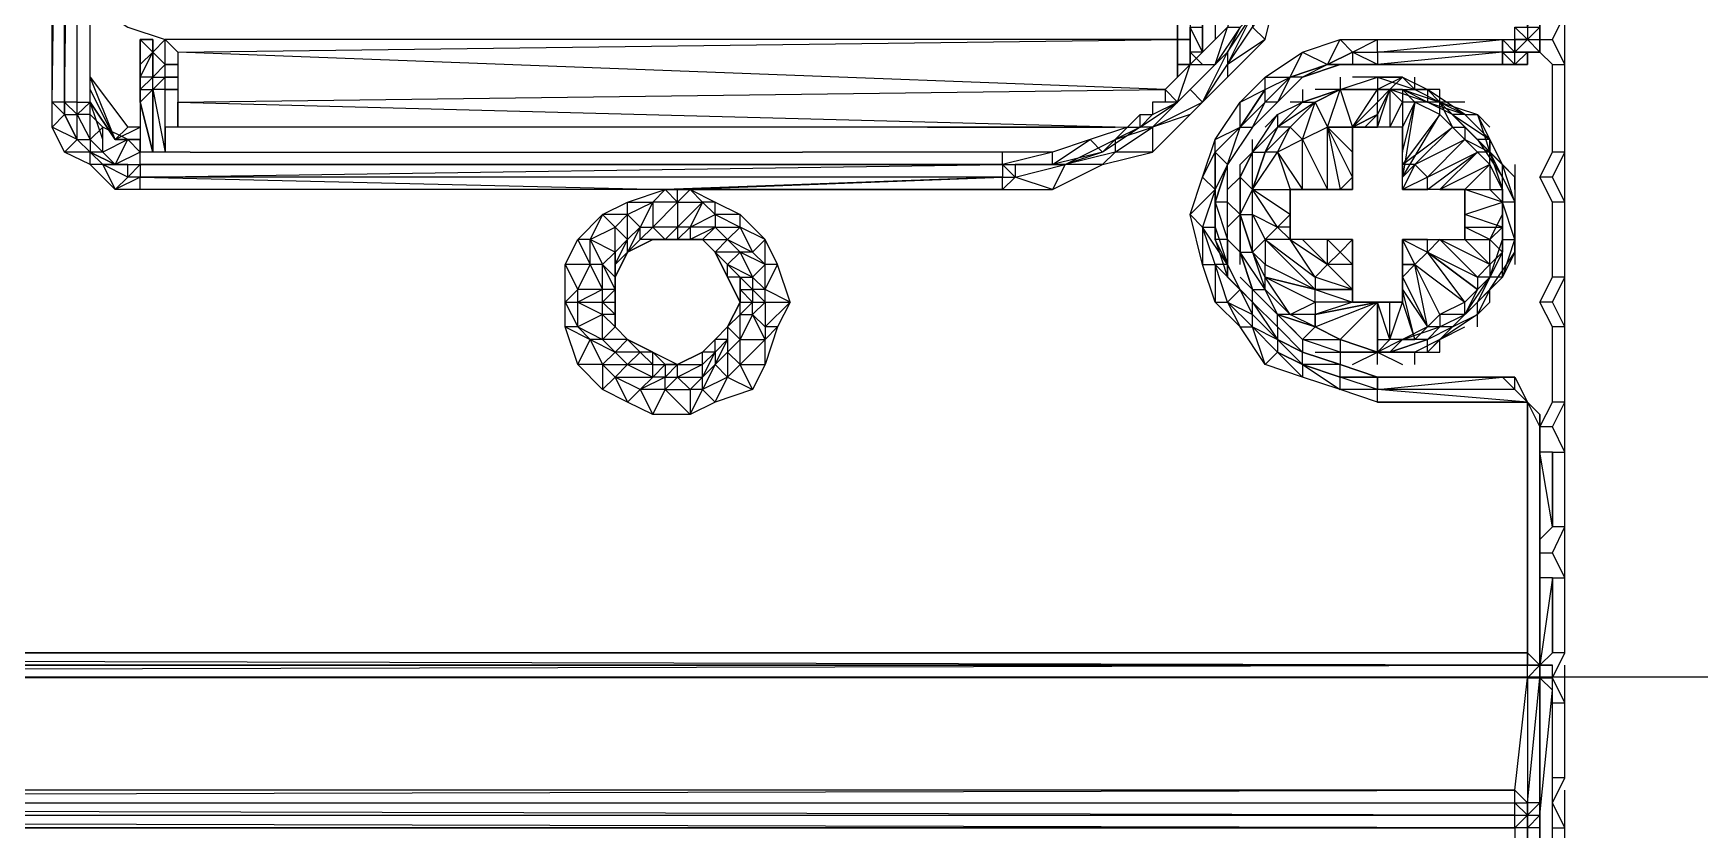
# Model space of a CAD drawing. Header units: millimetres. Extents: x 0 to 3881, y 0 to 2744.
# Drawn here: x 1938.52 to 1971.27, y 2068.27 to 2083.92 of the extents above; entities that cross this region are included whole.
import ezdxf

# ---------------------------------------------------------------- set-up
doc = ezdxf.new("R2010")
doc.units = ezdxf.units.MM

# ---------------------------------------------------------------- blocks, each defined once
blk = doc.blocks.new('A$C147918ED')
at = {"flags": 128}
for points in [[(75.681, 144.339), (75.681, 161.807), (75.681, 164.263), (75.941, 164.509), (75.941, 164.754)], [(102.222, 164.754), (103.205, 164.754), (103.205, 165), (99.275, 165), (99.029, 165), (99.029, 164.754), (98.783, 164.509), (98.783, 148.529), (98.783, 147.532), (98.538, 146.795), (98.292, 145.813), (97.555, 145.076), (97.064, 144.584), (97.064, 144.339), (96.818, 144.339), (96.818, 144.093)], [(97.801, 164.754), (97.801, 145.321), (98.047, 164.754), (98.047, 145.567)], [(76.186, 143.848), (75.941, 144.093), (75.941, 144.339), (75.941, 164.509)], [(104.187, 133.517), (104.187, 138.444), (101.24, 138.444), (100.503, 138.69), (99.766, 138.935), (99.029, 139.181), (98.538, 139.918), (98.047, 140.409), (97.801, 141.146), (97.555, 142.128), (97.801, 142.865), (98.047, 143.602), (98.538, 144.339), (99.029, 144.83), (99.766, 145.321), (100.503, 145.567), (101.24, 145.567), (103.696, 145.567), (103.941, 145.567), (103.941, 145.813)], [(88.959, 138.69), (88.222, 138.444), (87.73, 138.198), (86.994, 138.198), (86.502, 138.444), (86.011, 138.69), (85.52, 139.181), (85.274, 139.918), (85.274, 140.409), (85.274, 141.146), (85.52, 141.637), (86.011, 142.128), (86.502, 142.374), (87.239, 142.62), (76.923, 142.62), (76.432, 142.62), (75.941, 143.111), (75.435, 143.356), (75.189, 143.848), (75.189, 144.339), (75.189, 162.053), (72.487, 162.053)], [(75.189, 144.339), (75.435, 162.053), (75.189, 162.053)], [(104.924, 136.479), (104.924, 158.354), (104.924, 158.599), (104.678, 158.845)], [(104.678, 155.406), (104.924, 155.898), (104.678, 155.898), (104.433, 158.354), (104.433, 155.898), (104.433, 155.652), (104.433, 158.354), (104.433, 152.95), (104.187, 145.813), (104.433, 145.813), (104.433, 148.023), (104.187, 145.813), (104.433, 150.494), (104.433, 148.023), (104.433, 147.778), (104.433, 145.813), (104.433, 145.567), (104.678, 145.567), (104.924, 146.058), (104.678, 146.058), (104.678, 147.532), (104.924, 147.532), (104.678, 148.023)], [(93.871, 142.865), (94.117, 142.865), (93.871, 142.62), (94.853, 142.62), (95.836, 143.111), (96.818, 143.356), (97.555, 144.093), (98.292, 144.83), (99.029, 145.567), (98.292, 145.076), (98.783, 145.813), (99.029, 146.795), (99.275, 147.778), (99.029, 147.532), (99.029, 146.795), (99.275, 146.795), (99.275, 146.549), (99.52, 147.532), (99.275, 146.795)], [(96.818, 143.848), (97.801, 144.339), (98.292, 145.321), (98.783, 146.058), (98.538, 145.813), (98.292, 145.321), (98.292, 145.076), (98.783, 146.058), (99.029, 146.795), (98.783, 146.549), (98.783, 146.058), (98.783, 145.813), (99.029, 145.567), (99.275, 146.549), (98.783, 145.813), (99.275, 146.795)], [(75.941, 146.304), (76.677, 145.813), (77.414, 145.567)], [(75.941, 146.304), (76.677, 145.813), (77.414, 145.567), (77.66, 145.321), (77.66, 144.339), (96.327, 143.848)], [(97.801, 145.321), (97.801, 145.567), (97.801, 145.813), (97.801, 146.304)], [(97.555, 146.058), (97.555, 145.567), (97.31, 145.567), (97.555, 145.567), (97.555, 145.076)], [(103.941, 145.321), (103.941, 145.567), (103.941, 145.813), (104.187, 145.567), (103.941, 145.813), (104.187, 145.813), (104.187, 145.567), (104.433, 145.567), (104.433, 145.321)], [(76.923, 145.567), (76.923, 143.848), (76.677, 143.848)], [(76.923, 144.339), (76.923, 144.584), (76.923, 144.83), (76.923, 145.076), (76.923, 145.567)], [(76.923, 145.567), (77.169, 145.321), (76.923, 145.076)], [(77.414, 144.584), (77.169, 144.584), (77.169, 143.356), (77.169, 144.584), (77.414, 143.356), (77.414, 144.584), (77.414, 144.83), (77.414, 145.076), (77.414, 145.567), (77.169, 145.321), (77.414, 145.076), (77.169, 144.83), (77.414, 144.83), (77.169, 144.584), (77.169, 144.83), (77.169, 145.321)], [(97.31, 144.83), (97.31, 145.567)], [(98.292, 141.637), (98.292, 140.9), (98.783, 140.409), (99.275, 139.918), (99.766, 139.426), (100.503, 139.181), (101.24, 138.935), (103.45, 138.935), (103.696, 138.935), (103.941, 138.935), (104.187, 138.444), (104.433, 137.953), (104.678, 138.444), (104.678, 139.918), (104.433, 140.409), (104.678, 140.9), (104.678, 142.374), (104.433, 142.865), (104.678, 143.356), (104.678, 145.076), (104.924, 145.076), (104.678, 145.567)], [(98.783, 143.848), (99.029, 144.339), (99.029, 144.584), (99.52, 144.83), (99.766, 145.321), (100.257, 145.076), (100.503, 145.567), (100.748, 145.321), (100.748, 145.076), (101.24, 145.076), (100.503, 145.076), (101.24, 145.076), (103.941, 145.076), (104.187, 145.076), (104.187, 145.321), (104.433, 145.321), (104.678, 145.076)], [(100.748, 145.321), (101.24, 145.567)], [(101.24, 145.321), (101.24, 145.567)], [(97.801, 145.321), (97.555, 145.321), (97.801, 145.076)], [(103.696, 145.321), (103.941, 145.076), (103.696, 145.076), (103.941, 145.076)], [(103.941, 145.076), (103.941, 145.321)], [(100.503, 144.83), (100.503, 144.584), (101.24, 144.83), (100.748, 144.83)], [(100.748, 145.076), (101.24, 145.076)], [(101.731, 144.83), (101.24, 144.83), (101.731, 144.83), (101.24, 144.584), (101.485, 144.584), (101.731, 144.83), (102.222, 144.584), (101.976, 144.584), (101.731, 144.83), (101.24, 144.83), (101.976, 144.584), (101.976, 144.83)], [(103.941, 145.076), (103.696, 145.076)], [(104.924, 143.356), (104.924, 145.076)], [(75.941, 144.584), (76.432, 143.602)], [(97.31, 144.339), (97.064, 144.584)], [(98.047, 142.62), (98.047, 143.356), (98.047, 143.602), (98.538, 143.848), (98.047, 143.356), (98.292, 143.111), (98.538, 143.848), (98.538, 144.339), (99.029, 144.584), (98.538, 143.848)], [(99.275, 143.356), (99.766, 142.62), (100.257, 142.62), (100.257, 143.848), (100.503, 144.584), (100.748, 143.848), (100.257, 143.848), (100.748, 143.848), (100.748, 143.356)], [(99.766, 144.584), (99.766, 144.339), (100.503, 144.584), (100.012, 144.584)], [(100.748, 143.848), (101.24, 144.584), (101.24, 144.339), (101.485, 144.584), (101.731, 144.584)], [(101.24, 144.584), (101.485, 144.584)], [(102.468, 144.339), (101.976, 144.339), (101.731, 144.584), (101.731, 144.339), (101.731, 143.848), (101.485, 143.848), (101.731, 144.339), (101.485, 144.584), (101.485, 143.848), (101.24, 143.848), (101.24, 144.093)], [(75.681, 144.093), (75.681, 144.339), (75.435, 144.339)], [(76.186, 143.602), (75.941, 144.339)], [(96.573, 143.848), (97.31, 144.339), (96.818, 144.339)], [(96.818, 144.093), (97.31, 144.339), (97.064, 144.339)], [(99.275, 144.093), (99.766, 144.339), (99.52, 144.339)], [(99.275, 143.356), (99.52, 142.62), (99.766, 142.62), (99.766, 143.602), (100.012, 144.339), (100.257, 143.848), (99.766, 143.602), (100.257, 142.62)], [(102.222, 142.865), (101.976, 143.111), (101.731, 143.111), (101.731, 142.865), (101.976, 143.111), (101.731, 142.62), (101.731, 142.865), (102.468, 144.093), (101.976, 144.339), (101.731, 142.865), (101.731, 143.356), (101.976, 144.339), (101.731, 143.848), (101.731, 143.356)], [(101.976, 144.339), (101.731, 144.339)], [(102.959, 144.339), (102.468, 144.339), (103.205, 144.093), (103.45, 143.848)], [(102.468, 144.093), (102.468, 144.339), (102.713, 143.848), (102.959, 143.848), (102.959, 143.602), (103.45, 143.356), (103.205, 143.356), (103.45, 143.111), (102.468, 142.62), (102.959, 142.62), (103.45, 143.111), (103.45, 142.62), (103.696, 142.374), (102.959, 142.62), (102.959, 142.128), (103.696, 142.374), (103.696, 141.883), (102.959, 142.128), (102.959, 141.883), (103.696, 141.883), (103.45, 141.637)], [(75.681, 143.602), (75.435, 144.093)], [(75.681, 143.602), (75.681, 144.093)], [(75.681, 143.602), (75.681, 144.093)], [(76.186, 143.848), (75.941, 144.093)], [(76.923, 143.356), (76.677, 143.602), (76.186, 143.848)], [(92.397, 143.848), (96.082, 143.848), (77.414, 143.848), (77.414, 143.356)], [(96.573, 144.093), (96.327, 143.848), (95.59, 143.602), (94.853, 143.356), (93.871, 143.356), (89.941, 143.356)], [(96.082, 143.356), (96.818, 143.848), (96.818, 143.356), (96.082, 143.356), (95.099, 143.111)], [(98.783, 143.848), (98.292, 143.111), (98.047, 142.62)], [(98.292, 141.883), (98.538, 142.128), (98.538, 142.865), (98.538, 143.111), (98.783, 143.356), (99.275, 144.093), (99.029, 143.848)], [(98.783, 141.391), (98.538, 142.128), (98.783, 142.128), (99.275, 141.883), (98.783, 142.62), (99.275, 143.356), (99.029, 143.356), (99.52, 143.848), (99.275, 143.848), (99.029, 143.356)], [(100.748, 141.637), (100.748, 140.409), (100.994, 140.409), (101.24, 140.409), (101.485, 140.409), (101.731, 140.409), (101.731, 140.655), (101.731, 141.146), (101.731, 141.637), (102.222, 141.637), (102.468, 141.637), (102.959, 141.637), (102.959, 141.883), (102.959, 142.128), (102.959, 142.62), (102.468, 142.62), (102.222, 142.62), (101.731, 142.62), (101.731, 142.865), (101.731, 143.356), (101.731, 143.848), (101.485, 143.848), (101.24, 143.848), (100.994, 143.848), (100.748, 143.848), (100.748, 142.62), (100.257, 142.62), (99.766, 142.62), (99.52, 142.62), (99.52, 142.128), (99.52, 141.883)], [(100.748, 142.62), (100.748, 142.865), (100.748, 143.356), (100.748, 143.848), (100.748, 142.62), (100.748, 142.865), (100.748, 143.356), (100.257, 143.848)], [(100.994, 143.848), (101.24, 143.848)], [(102.222, 142.62), (103.205, 143.356), (102.959, 143.602), (102.713, 143.848), (102.468, 144.093), (101.731, 143.111), (102.713, 143.848), (101.976, 143.111), (102.959, 143.602), (102.222, 142.865)], [(103.45, 143.602), (103.205, 144.093)], [(76.432, 143.111), (76.186, 143.356), (75.941, 143.356), (75.681, 143.602)], [(76.923, 143.602), (76.432, 143.602)], [(76.432, 143.602), (76.923, 143.602)], [(76.923, 143.602), (76.677, 143.602)], [(98.292, 142.62), (98.538, 142.865), (98.783, 143.356), (98.783, 143.602)], [(102.959, 142.62), (103.45, 142.62), (103.696, 142.62), (103.45, 143.111), (103.45, 143.356), (103.696, 142.62), (103.696, 142.865), (103.696, 143.111), (103.205, 143.602), (103.696, 142.865), (103.45, 143.356), (103.696, 143.111)], [(103.941, 143.111), (103.941, 142.865), (103.45, 143.356), (103.696, 143.111), (103.45, 143.602), (103.45, 143.356)], [(77.906, 143.356), (76.923, 143.356)], [(77.906, 143.356), (85.029, 143.356), (85.274, 143.356), (85.52, 143.356), (86.011, 143.356), (86.502, 143.356), (88.467, 143.356), (88.713, 143.356), (89.204, 143.356), (89.695, 143.356), (89.941, 143.356)], [(93.871, 143.111), (93.871, 143.356)], [(98.783, 140.655), (99.029, 140.655), (98.538, 141.391), (98.783, 141.391), (98.538, 142.128), (98.783, 142.62), (98.783, 143.356), (99.029, 143.356), (98.783, 142.62)], [(104.678, 142.865), (104.924, 143.356), (104.678, 143.356)], [(76.923, 143.111), (76.923, 142.865), (76.677, 142.865), (76.186, 143.111), (76.677, 143.111), (76.432, 143.111)], [(76.923, 142.865), (87.239, 142.62), (76.923, 142.62), (76.923, 142.865), (76.432, 142.62)], [(76.677, 143.111), (76.923, 143.111), (76.677, 142.865)], [(93.871, 143.111), (94.117, 143.111)], [(93.871, 142.62), (93.871, 142.865)], [(99.275, 139.672), (98.783, 140.163), (99.275, 139.672), (99.275, 139.426), (99.029, 139.181), (98.783, 139.918), (98.783, 140.163), (98.783, 140.409), (98.538, 140.655), (98.292, 141.146), (98.047, 141.146), (97.801, 141.883), (97.801, 141.146), (98.047, 141.146), (98.047, 140.409), (98.292, 140.409), (98.538, 139.918), (98.783, 139.918), (98.292, 140.409), (98.783, 140.163), (98.538, 140.655), (98.292, 140.9), (98.292, 141.146), (98.047, 141.637), (98.047, 141.883), (98.047, 142.374), (98.292, 143.111), (98.047, 142.62), (98.047, 142.374), (98.047, 141.637)], [(98.292, 142.374), (98.292, 143.111), (98.047, 142.374)], [(103.941, 142.62), (103.941, 142.865), (103.941, 142.128), (103.941, 142.374), (103.696, 143.111), (103.941, 142.865), (103.941, 142.374)], [(103.696, 140.9), (103.696, 141.637), (103.696, 142.128), (103.696, 142.374), (103.696, 142.865), (103.941, 142.374), (103.696, 142.374), (103.696, 142.62)], [(104.924, 142.374), (104.678, 142.865), (104.433, 142.865)], [(86.257, 141.883), (86.502, 141.637), (86.502, 142.128), (86.502, 142.374), (86.994, 142.374), (87.239, 142.62)], [(87.485, 142.374), (87.485, 142.62)], [(87.73, 142.62), (88.222, 142.374), (88.713, 142.128)], [(98.783, 142.128), (99.029, 141.637), (99.275, 141.883), (99.52, 142.128), (98.783, 142.62), (99.52, 142.62), (99.52, 142.128), (99.52, 141.883), (99.52, 141.637)], [(86.994, 142.374), (86.994, 141.883), (87.239, 141.637), (86.994, 141.637), (87.485, 141.637), (87.239, 141.637), (86.748, 141.637)], [(99.52, 139.918), (99.766, 139.672), (99.275, 140.163), (98.783, 140.655), (98.538, 141.391), (98.538, 142.128), (98.292, 142.374)], [(103.941, 141.637), (103.941, 142.128), (103.941, 142.374), (103.941, 141.637), (103.696, 142.374), (103.696, 141.637), (103.941, 141.637), (103.941, 141.391), (103.696, 140.9), (103.941, 141.637), (103.941, 141.391), (103.941, 142.128), (103.941, 141.883)], [(104.924, 140.9), (104.924, 142.374), (104.678, 142.374)], [(86.257, 140.655), (86.257, 140.9), (86.257, 141.391), (86.257, 141.883), (86.502, 142.128), (86.011, 142.128)], [(87.485, 141.637), (87.73, 141.883), (87.73, 141.637), (87.976, 141.637), (88.222, 141.883), (87.73, 141.883), (88.222, 142.128), (88.222, 141.883), (87.73, 141.637)], [(87.976, 141.637), (88.467, 141.637), (88.222, 141.883), (88.713, 141.883), (88.713, 142.128), (88.222, 142.128), (88.713, 141.883), (88.467, 141.637), (88.222, 141.391)], [(88.959, 141.391), (89.204, 141.637), (88.713, 141.883), (88.959, 141.391), (89.204, 141.146), (88.713, 141.391), (88.959, 140.9), (88.467, 141.146), (88.713, 140.9), (88.467, 140.9), (88.713, 140.409), (88.713, 140.9), (88.959, 140.9), (88.959, 140.655), (88.959, 140.409), (88.713, 140.655), (88.959, 140.655), (88.713, 140.9), (88.713, 140.655), (88.713, 140.409), (88.713, 140.655)], [(89.695, 140.409), (89.204, 140.655), (89.45, 141.146), (89.204, 141.146), (89.204, 141.637), (88.713, 142.128)], [(103.696, 141.883), (103.696, 142.128), (103.696, 141.391), (103.45, 141.637), (103.696, 142.128)], [(85.765, 141.637), (85.52, 141.637), (85.765, 141.146), (85.274, 141.146), (85.52, 140.655), (85.274, 140.409), (85.52, 140.409), (85.52, 140.655), (85.765, 141.146), (86.011, 140.655), (85.52, 140.409), (86.011, 140.409), (86.011, 140.655), (85.52, 140.655)], [(85.274, 140.409), (85.52, 139.918), (85.52, 140.409), (86.011, 140.163), (86.011, 140.409), (86.257, 140.163), (86.011, 140.163), (86.257, 139.918), (86.257, 140.163), (86.257, 140.409), (86.257, 139.918), (86.502, 139.672), (86.994, 139.426), (87.485, 139.181), (87.976, 139.426), (88.222, 139.672), (88.467, 139.918), (88.713, 140.409), (88.467, 140.9), (88.222, 141.391), (87.976, 141.637), (87.485, 141.637), (86.994, 141.637), (86.502, 141.391), (86.257, 140.9), (86.257, 140.409)], [(86.257, 140.9), (86.257, 140.409), (86.257, 140.655), (86.257, 140.9), (86.011, 141.146), (86.257, 140.655), (86.011, 140.409), (86.257, 140.409), (86.257, 140.655), (86.011, 140.655), (86.011, 141.146), (86.257, 141.391), (85.765, 141.637)], [(88.713, 140.163), (88.959, 140.163), (88.713, 139.672), (89.204, 139.672), (88.713, 139.181), (89.204, 139.181), (89.204, 139.672), (88.959, 140.163), (88.959, 140.409), (89.204, 140.409), (89.695, 140.409), (89.45, 141.146), (89.204, 141.637)], [(98.538, 141.146), (98.538, 141.391), (98.292, 141.637)], [(99.029, 140.9), (100.012, 140.655), (99.029, 141.637)], [(100.257, 141.146), (99.766, 141.637), (99.52, 141.637), (100.257, 141.146), (100.012, 140.9), (100.012, 140.655), (100.748, 140.409), (100.012, 140.409)], [(100.748, 140.655), (100.748, 141.146), (100.257, 141.146), (100.503, 141.391), (100.748, 141.146), (100.748, 141.637), (100.748, 140.409), (100.748, 140.655), (100.748, 141.146), (100.748, 141.637), (100.257, 141.637), (99.766, 141.637), (99.52, 141.637)], [(102.468, 141.637), (102.959, 141.637), (103.45, 141.146), (103.45, 141.637)], [(86.257, 140.9), (86.502, 141.391), (86.257, 141.146), (86.502, 141.391)], [(101.485, 139.426), (102.222, 139.672), (101.731, 139.672), (102.468, 139.918), (102.222, 139.672), (102.713, 139.918), (102.468, 139.918), (102.959, 140.163), (102.713, 139.918), (103.205, 140.163), (103.205, 140.409), (102.713, 139.918), (103.205, 140.409), (102.959, 140.163), (103.45, 140.9), (103.205, 140.409), (103.45, 140.655), (103.696, 140.9), (103.45, 140.9), (103.205, 140.409), (103.696, 140.9), (103.45, 140.655), (103.941, 141.391), (103.941, 141.146)], [(101.976, 141.146), (102.222, 141.391)], [(103.696, 141.391), (103.45, 141.146), (103.45, 140.9), (103.205, 140.9)], [(98.292, 140.9), (98.783, 140.409), (99.275, 139.672)], [(98.783, 140.409), (98.783, 140.655), (98.538, 140.9)], [(101.24, 139.426), (100.503, 139.672), (100.012, 139.918), (99.52, 140.163), (99.029, 140.9), (99.029, 141.146), (100.012, 140.655), (99.029, 140.9), (100.012, 140.409), (100.012, 140.655)], [(101.24, 140.409), (100.748, 140.409), (100.994, 140.409), (100.748, 140.409), (100.748, 140.655), (100.012, 140.655), (100.748, 140.655), (100.012, 140.9)], [(101.731, 141.146), (101.731, 140.655), (101.731, 140.9), (102.222, 139.918), (101.976, 141.146)], [(102.222, 139.918), (102.468, 140.163), (101.976, 141.146), (102.959, 140.409), (102.468, 140.163)], [(103.45, 140.9), (103.205, 140.655), (102.959, 140.163), (102.959, 140.409)], [(104.924, 139.918), (104.678, 140.409), (104.924, 140.9), (104.678, 140.9)], [(101.731, 140.655), (101.731, 140.409), (101.976, 139.672)], [(86.502, 139.672), (86.257, 139.918), (86.257, 140.409), (86.257, 139.918), (86.257, 140.163)], [(89.204, 139.918), (89.695, 140.409), (89.45, 139.918), (89.204, 139.181), (88.959, 138.69)], [(99.275, 139.918), (99.275, 140.163), (99.029, 140.409)], [(101.485, 139.672), (101.485, 140.409), (101.24, 140.409), (100.012, 140.163), (101.24, 140.409), (100.748, 140.409), (100.012, 140.163), (100.012, 139.918)], [(100.748, 140.409), (100.994, 140.409), (101.24, 140.409), (101.24, 140.163), (101.24, 139.672), (101.24, 139.426), (101.24, 139.672), (101.485, 139.672), (101.24, 140.409), (101.24, 140.163), (101.24, 140.409), (101.24, 139.672), (101.24, 140.163)], [(102.959, 140.163), (102.468, 140.163), (102.468, 139.918), (102.222, 139.918), (101.731, 139.672), (101.976, 139.672), (101.485, 139.672), (101.731, 140.409), (101.485, 140.409)], [(104.678, 140.409), (104.433, 140.409)], [(86.257, 138.935), (86.502, 139.181), (86.748, 139.426), (86.257, 139.426), (86.502, 139.672), (86.011, 139.672), (86.257, 139.918)], [(86.994, 139.181), (87.239, 139.181), (86.994, 139.426), (87.485, 139.181), (87.239, 139.181), (87.485, 139.181), (87.976, 139.181), (87.485, 138.935), (87.976, 138.935), (87.976, 139.181), (88.222, 139.426), (87.976, 139.426), (88.222, 139.672), (88.467, 139.918), (88.467, 139.426), (88.222, 139.181), (88.467, 139.672), (88.222, 139.672), (88.467, 139.918), (88.467, 139.672), (88.222, 139.426), (88.222, 139.181), (87.976, 138.69)], [(101.731, 139.672), (101.485, 139.672), (101.24, 139.426), (101.485, 139.426), (101.976, 139.426), (102.222, 139.426), (102.222, 139.672), (101.485, 139.426), (102.222, 139.426), (102.468, 139.672), (102.713, 139.918), (102.222, 139.426)], [(103.205, 139.918), (103.205, 140.163), (102.468, 139.672), (102.959, 139.918)], [(104.924, 138.444), (104.924, 139.918), (104.678, 139.918)], [(86.994, 139.426), (86.502, 139.672)], [(88.467, 139.672), (88.467, 139.426), (88.467, 138.935), (88.222, 139.181), (87.976, 138.935), (88.222, 139.426), (88.222, 139.672)], [(104.433, 133.517), (104.433, 138.198), (104.433, 133.271), (104.433, 135.482), (104.433, 138.198), (104.187, 138.444), (101.24, 138.444), (101.24, 138.69), (100.503, 138.69), (100.503, 138.935), (99.766, 139.181), (100.503, 138.935), (99.766, 139.181), (99.766, 139.426), (99.275, 139.672)], [(100.012, 139.426), (100.503, 139.426), (99.766, 139.672), (99.766, 139.426)], [(100.748, 139.181), (101.24, 139.426), (100.503, 139.426), (100.503, 139.181)], [(101.976, 139.181), (101.976, 139.426), (101.24, 139.426), (101.731, 139.181)], [(101.24, 139.181), (101.24, 139.426)], [(86.257, 138.935), (86.994, 138.935), (86.748, 138.69)], [(87.73, 138.198), (87.976, 138.69), (87.976, 138.935), (87.73, 138.69), (87.485, 138.935), (87.239, 138.69)], [(104.187, 138.444), (101.24, 138.69), (100.503, 138.935), (100.503, 139.181), (99.766, 139.181), (100.503, 138.69)], [(101.24, 138.935), (103.696, 138.935)], [(101.24, 138.69), (101.24, 138.935)], [(103.696, 138.935), (103.45, 138.935)], [(103.941, 138.935), (104.187, 138.444), (103.941, 138.69), (103.941, 138.935), (103.696, 138.935), (103.45, 138.935)], [(87.239, 138.69), (86.748, 138.69)], [(87.976, 138.69), (87.73, 138.69)], [(104.678, 137.953), (104.924, 138.444), (104.678, 138.444)], [(104.433, 135.236), (104.433, 133.271), (104.433, 135.236), (104.433, 135.482), (104.433, 137.707), (104.433, 138.198)], [(104.678, 135.988), (104.678, 137.461), (104.924, 137.461), (104.678, 137.953), (104.433, 137.953)], [(104.433, 135.742), (104.433, 137.707)], [(104.924, 135.988), (104.924, 137.461)], [(104.924, 134.991), (104.924, 135.988)], [(104.678, 132.535), (104.924, 132.535), (104.678, 133.026), (104.924, 133.517), (104.678, 133.517), (104.678, 134.991), (104.924, 134.991), (104.678, 135.482)], [(104.678, 134.991), (104.433, 134.991)], [(104.678, 133.517), (104.678, 134.991)], [(104.924, 133.517), (104.924, 134.991)], [(104.678, 112.379), (104.678, 133.026), (104.678, 133.271), (104.433, 133.271), (104.187, 133.517), (0.737, 133.517), (0.491, 133.271), (0.246, 133.026), (0.246, 112.379), (0.246, 31.96), (0.491, 31.714), (0.491, 31.468), (0.737, 31.468), (1.965, 31.468), (2.211, 31.468), (2.456, 31.468), (102.468, 31.468), (102.713, 31.468), (102.959, 31.468)], [(104.187, 133.517), (104.433, 133.271), (104.678, 133.271)], [(104.187, 133.271), (104.433, 133.271), (104.187, 133.271), (104.433, 133.271), (104.187, 133.517)], [(104.187, 133.517), (104.433, 133.271), (104.187, 133.026), (104.187, 133.271)], [(0.737, 133.026), (104.187, 133.271), (0.737, 133.271), (0.737, 133.026), (0.737, 133.271), (0.491, 133.026), (0.491, 133.271)], [(104.187, 130.324), (104.433, 130.57), (104.433, 130.324), (104.433, 130.078), (104.433, 130.324), (104.433, 130.57), (104.187, 130.57), (103.941, 130.815), (104.187, 133.026), (0.737, 133.026), (0.491, 133.026), (0.737, 130.57)], [(0.983, 130.324), (0.983, 130.57), (103.941, 130.815), (0.983, 130.815), (0.737, 133.026)], [(104.433, 130.078), (104.433, 130.324), (104.678, 132.78), (104.433, 133.026), (104.187, 133.026), (104.187, 133.271)], [(104.187, 133.026), (104.187, 133.271)], [(104.187, 133.271), (104.433, 133.271), (104.433, 133.026), (104.433, 133.271)], [(104.433, 133.271), (104.433, 133.026), (104.678, 132.78), (104.678, 133.026)], [(104.924, 132.535), (104.924, 133.271)], [(104.924, 131.061), (104.924, 132.535)], [(104.678, 130.078), (104.924, 130.078), (104.678, 130.57), (104.924, 131.061), (104.678, 131.061)], [(103.941, 130.324), (104.187, 130.324), (103.941, 130.078), (103.941, 130.324), (103.941, 130.57), (103.941, 130.815)], [(104.924, 130.078), (104.924, 130.815)], [(103.941, 130.57), (104.187, 130.57), (104.187, 130.324)], [(104.433, 34.922), (104.433, 130.078), (104.187, 130.078)], [(104.924, 128.359), (104.924, 130.078)]]:
    blk.add_lwpolyline(points, dxfattribs=at)
for points in [[(77.169, 152.459), (76.432, 152.213), (77.169, 152.459), (77.169, 163.035), (79.134, 165), (95.59, 165), (97.801, 163.035), (97.801, 149.02), (97.555, 149.02), (97.31, 148.775), (97.31, 148.529), (97.31, 145.567), (97.31, 148.529), (97.31, 148.775), (97.555, 149.02), (97.801, 149.02), (97.801, 163.035), (95.59, 165), (79.134, 165), (77.169, 163.035)], [(97.801, 164.754), (97.801, 154.915), (97.801, 145.321)], [(75.435, 162.053), (75.435, 144.339), (75.681, 161.807), (75.435, 161.807)], [(75.435, 144.339), (75.435, 161.807), (75.435, 144.339)], [(97.555, 145.813), (97.555, 145.567), (97.555, 145.321)], [(97.555, 145.813), (97.801, 145.813), (97.801, 145.321)], [(98.047, 145.076), (98.292, 145.813), (98.538, 145.813), (98.047, 145.076)], [(104.187, 145.567), (104.433, 145.813), (104.187, 145.567)], [(104.433, 145.567), (104.433, 145.813), (104.433, 145.567), (104.433, 145.321), (104.433, 145.567), (104.433, 145.321)], [(77.169, 145.567), (76.923, 145.567)], [(76.923, 144.83), (77.169, 145.321), (77.169, 145.567), (77.169, 145.321), (77.169, 144.83)], [(77.414, 145.567), (77.66, 145.321), (97.31, 145.567)], [(97.31, 145.076), (97.31, 144.83), (97.31, 145.567)], [(103.696, 145.076), (103.696, 145.321), (101.24, 145.321), (103.696, 145.567), (103.696, 145.321), (101.24, 145.076)], [(103.696, 145.567), (103.941, 145.321), (103.696, 145.321), (103.696, 145.567)], [(103.696, 145.321), (103.696, 145.567), (103.696, 145.321)], [(103.941, 145.567), (103.941, 145.321)], [(104.187, 145.321), (104.433, 145.321), (104.187, 145.321), (104.433, 145.321), (104.187, 145.567), (103.941, 145.567), (104.187, 145.567), (103.941, 145.321), (104.433, 145.321)], [(77.66, 144.339), (97.064, 144.584), (77.66, 145.321)], [(97.31, 144.339), (96.818, 143.848), (97.555, 144.584), (98.292, 145.321), (98.047, 145.076), (97.555, 144.584), (97.801, 144.339), (97.555, 144.093), (96.818, 143.848), (97.555, 144.584)], [(97.555, 145.321), (97.555, 145.076)], [(100.257, 145.076), (100.748, 145.321), (100.257, 145.076)], [(100.748, 145.321), (101.24, 145.321), (101.24, 145.076), (100.748, 145.321)], [(103.696, 145.076), (103.696, 145.321), (103.696, 145.076), (103.696, 145.321), (103.696, 145.076), (103.941, 145.076)], [(103.696, 145.321), (103.696, 145.076), (103.696, 145.321)], [(103.696, 145.321), (103.941, 145.321), (103.696, 145.321)], [(103.941, 145.076), (104.187, 145.321), (104.187, 145.076)], [(103.941, 145.076), (104.187, 145.321), (103.941, 145.076), (104.187, 145.321), (103.941, 145.321), (104.187, 145.321)], [(104.433, 145.321), (104.187, 145.321), (104.433, 145.321)], [(75.941, 144.83), (76.677, 143.848), (76.432, 143.602)], [(76.923, 144.339), (77.169, 144.584), (77.169, 144.83), (76.923, 144.584), (77.169, 144.584)], [(77.66, 145.076), (77.414, 145.076)], [(77.66, 144.83), (77.414, 144.83)], [(97.555, 145.076), (97.31, 145.076)], [(97.31, 144.339), (97.555, 145.076), (98.047, 145.076), (97.31, 144.339)], [(98.292, 144.83), (97.801, 144.339), (98.292, 145.076), (98.292, 144.83)], [(99.029, 144.339), (99.52, 144.83), (99.275, 144.339), (99.029, 144.339), (98.538, 143.848), (99.029, 144.584), (99.029, 144.83), (99.52, 144.83)], [(99.275, 144.339), (99.766, 144.83)], [(99.52, 144.83), (100.257, 145.076), (99.766, 144.83)], [(99.52, 144.83), (100.257, 145.076), (99.52, 144.83)], [(99.766, 144.83), (100.503, 145.076)], [(100.257, 145.076), (100.748, 145.076), (100.503, 145.076)], [(101.24, 144.83), (101.24, 144.584), (100.503, 144.584)], [(103.696, 145.076), (101.24, 145.076), (103.696, 145.076)], [(103.696, 145.076), (103.941, 145.076)], [(103.941, 145.076), (103.696, 145.076), (103.941, 145.076)], [(75.941, 144.584), (76.432, 143.602), (75.941, 144.584)], [(77.66, 144.584), (77.414, 144.584)], [(100.503, 144.584), (99.766, 144.339)], [(100.503, 144.584), (100.012, 144.339)], [(100.012, 144.339), (100.503, 144.584)], [(100.503, 144.584), (101.24, 144.584), (100.503, 144.584)], [(101.485, 144.584), (101.731, 144.584), (101.24, 144.584)], [(101.24, 144.093), (101.24, 143.848), (101.485, 144.584), (101.24, 144.093)], [(101.485, 144.584), (102.222, 144.584), (102.222, 144.339), (101.731, 144.584), (102.468, 144.339), (102.222, 144.339)], [(102.468, 144.584), (101.976, 144.584), (102.468, 144.339)], [(102.468, 144.339), (102.959, 144.093), (102.222, 144.584)], [(75.435, 144.093), (75.435, 144.339), (75.189, 144.339)], [(75.435, 144.339), (75.435, 144.093), (75.681, 144.093)], [(75.681, 144.339), (75.941, 144.339), (75.681, 144.093)], [(75.941, 144.339), (76.432, 143.602), (75.941, 144.339)], [(76.923, 144.339), (77.169, 143.356)], [(77.66, 143.848), (77.66, 144.339)], [(98.783, 143.848), (99.275, 144.339)], [(99.766, 144.339), (99.275, 143.848)], [(99.275, 143.848), (99.766, 144.339), (100.012, 144.339), (99.275, 143.848)], [(100.012, 144.339), (99.52, 143.848)], [(100.748, 143.848), (100.994, 143.848), (101.24, 144.093), (101.24, 144.339)], [(102.222, 144.339), (102.959, 144.093), (102.713, 144.093), (102.468, 144.339), (102.959, 143.848), (102.713, 144.093)], [(75.189, 143.848), (75.435, 144.093), (75.681, 143.602), (75.189, 143.848)], [(75.681, 144.093), (75.941, 143.602), (75.941, 144.093), (75.681, 144.093)], [(75.941, 143.602), (76.186, 143.356), (76.186, 143.848), (75.941, 143.602)], [(76.923, 143.602), (76.432, 143.602), (76.923, 143.848)], [(96.573, 143.848), (96.082, 143.602), (96.082, 143.356), (95.836, 143.111), (95.099, 143.111), (96.082, 143.602), (95.836, 143.356), (95.099, 143.111), (96.082, 143.602), (96.818, 143.848)], [(95.836, 143.356), (96.327, 143.848), (96.573, 143.848), (95.836, 143.356)], [(96.573, 143.848), (96.573, 144.093), (96.818, 144.093), (96.573, 143.848)], [(96.573, 143.848), (96.818, 144.093)], [(98.783, 143.848), (98.292, 143.111), (98.538, 143.848)], [(99.275, 144.093), (99.275, 143.848), (98.783, 143.356)], [(99.275, 143.848), (99.029, 143.356)], [(99.52, 143.848), (99.766, 143.602), (99.275, 143.356)], [(100.257, 143.848), (100.503, 142.62), (100.748, 142.865), (100.257, 143.848)], [(101.24, 144.093), (100.748, 143.848), (101.24, 144.093)], [(102.959, 143.848), (103.45, 143.356), (103.205, 143.602), (102.713, 144.093), (103.45, 143.602), (103.205, 143.602)], [(102.959, 144.093), (103.205, 144.093), (103.45, 143.356), (103.45, 143.602)], [(75.681, 143.602), (75.941, 143.602), (75.941, 143.356), (76.186, 143.111), (75.941, 143.111), (75.941, 143.356), (75.435, 143.356)], [(75.941, 143.356), (75.681, 143.602), (75.941, 143.356)], [(76.186, 143.356), (76.432, 143.111), (76.677, 143.602), (76.186, 143.356)], [(76.923, 143.602), (76.923, 143.356)], [(94.853, 143.356), (93.871, 143.111), (94.853, 143.111), (95.59, 143.602), (95.836, 143.356), (94.853, 143.111)], [(76.432, 143.111), (75.941, 143.356), (76.432, 143.111), (76.186, 143.111), (76.432, 142.62), (76.677, 142.865), (76.677, 143.111)], [(76.923, 143.111), (76.923, 143.356), (76.432, 143.111)], [(97.801, 142.865), (98.047, 143.356), (98.047, 142.62)], [(98.783, 143.356), (98.538, 142.865), (98.538, 142.128), (98.783, 141.391), (98.783, 142.128), (98.783, 142.62), (98.538, 142.865)], [(99.029, 143.356), (98.783, 142.62)], [(102.222, 142.865), (103.205, 143.356), (102.468, 142.62), (102.222, 142.62)], [(76.923, 143.111), (93.871, 143.111)], [(93.871, 143.111), (93.871, 142.865), (76.923, 142.865)], [(93.871, 142.865), (87.239, 142.62), (87.485, 142.62)], [(94.117, 143.111), (94.117, 142.865), (93.871, 143.111), (94.117, 143.111), (94.853, 143.111), (95.099, 143.111)], [(94.117, 142.865), (95.099, 143.111), (94.853, 142.62)], [(98.538, 142.865), (98.538, 142.128)], [(102.222, 142.865), (101.731, 142.62), (102.222, 142.62)], [(87.239, 141.637), (87.485, 141.883), (86.994, 141.883), (87.485, 142.374), (86.994, 142.374), (87.239, 142.62), (87.485, 142.374), (87.485, 141.883), (87.485, 141.637)], [(87.485, 142.62), (93.871, 142.62), (87.73, 142.62)], [(87.485, 142.374), (87.976, 142.374), (88.222, 142.128), (88.222, 142.374), (87.976, 142.374), (87.73, 142.62)], [(97.555, 142.128), (98.047, 142.62), (97.801, 141.883), (97.555, 142.128)], [(98.047, 142.62), (98.047, 141.883)], [(99.52, 141.637), (99.52, 142.62)], [(100.503, 142.62), (100.257, 142.62), (100.748, 142.62)], [(103.696, 142.62), (103.696, 142.128), (103.696, 142.374)], [(86.502, 142.128), (86.994, 142.374), (86.748, 141.883)], [(87.485, 141.883), (87.976, 142.374), (87.73, 141.883)], [(98.047, 142.374), (98.292, 141.637), (98.292, 142.374)], [(86.011, 142.128), (85.765, 141.637), (86.257, 141.883)], [(86.502, 141.391), (86.502, 141.637), (86.748, 141.883), (86.502, 141.391)], [(86.994, 141.637), (86.748, 141.637), (86.748, 141.883), (86.994, 141.883), (86.748, 141.637), (86.502, 141.391)], [(97.801, 141.883), (98.047, 141.883), (98.292, 141.146), (97.801, 141.883)], [(98.538, 141.391), (98.538, 142.128), (98.538, 141.391)], [(99.275, 141.883), (99.52, 141.637), (99.52, 141.883)], [(103.45, 141.637), (102.959, 141.883), (102.959, 141.637)], [(85.765, 141.637), (86.011, 141.146), (85.765, 141.146)], [(86.257, 141.146), (86.502, 141.637), (86.257, 141.391), (86.257, 141.146), (86.257, 140.9)], [(87.485, 141.637), (87.73, 141.637), (87.976, 141.637)], [(88.222, 141.391), (87.976, 141.637)], [(88.467, 141.637), (88.959, 141.391), (88.713, 141.391)], [(98.047, 141.637), (98.292, 140.9), (98.292, 141.637), (98.047, 141.637)], [(99.029, 141.637), (99.029, 141.146), (98.783, 141.391)], [(99.029, 141.637), (100.012, 140.9), (99.52, 141.637), (99.029, 141.637)], [(100.257, 141.146), (100.257, 141.637), (99.766, 141.637)], [(100.503, 141.391), (100.748, 141.637), (100.257, 141.637)], [(102.222, 141.637), (101.731, 141.637), (102.222, 141.391)], [(101.976, 141.146), (101.731, 141.637), (101.731, 141.146)], [(102.222, 141.391), (102.222, 141.637), (102.468, 141.637), (102.222, 141.391)], [(102.468, 141.637), (103.205, 140.9), (103.45, 141.146)], [(103.696, 141.391), (103.45, 140.9), (103.696, 141.637)], [(88.467, 141.146), (88.222, 141.391), (88.467, 141.146)], [(88.467, 140.9), (88.467, 141.146), (88.713, 141.391), (88.222, 141.391)], [(98.783, 140.655), (98.538, 141.391), (98.783, 140.655)], [(98.783, 141.391), (99.029, 140.655), (99.029, 140.9)], [(102.222, 141.391), (103.205, 140.9), (103.205, 140.655), (102.222, 141.391), (103.205, 140.655), (102.959, 140.409)], [(88.959, 140.655), (89.204, 140.409), (89.204, 140.655), (89.204, 141.146), (88.959, 140.9), (89.204, 140.655)], [(98.047, 141.146), (98.538, 140.655), (98.292, 140.409)], [(100.257, 141.146), (100.748, 140.655)], [(101.731, 141.146), (101.731, 140.9), (101.976, 141.146)], [(98.783, 140.655), (99.275, 140.163)], [(99.029, 140.655), (99.52, 140.163), (99.275, 140.163)], [(101.731, 140.655), (102.222, 139.918), (101.976, 139.672), (101.731, 140.655)], [(103.205, 140.163), (103.45, 140.409), (103.45, 140.655)], [(88.713, 140.409), (88.467, 139.918), (88.713, 139.672), (88.467, 139.426), (88.713, 139.181), (88.713, 139.672), (88.713, 140.163)], [(88.713, 140.163), (88.713, 140.409), (88.959, 140.409), (88.713, 140.163)], [(88.959, 140.163), (89.204, 140.409), (89.204, 139.918), (88.959, 140.163)], [(100.012, 140.409), (100.012, 140.163), (99.52, 140.163)], [(101.24, 140.409), (100.503, 139.672), (100.012, 139.918)], [(85.52, 139.918), (85.274, 139.918), (85.765, 139.672)], [(85.52, 139.918), (86.011, 139.672), (86.011, 140.163), (85.52, 139.918)], [(86.257, 139.918), (86.502, 139.672), (86.748, 139.426), (86.502, 139.672)], [(88.713, 140.163), (88.467, 139.918), (88.713, 140.163)], [(89.204, 139.918), (89.204, 139.672), (89.45, 139.918)], [(99.275, 139.672), (99.766, 139.181), (99.766, 138.935), (99.275, 139.426), (98.783, 139.918)], [(99.275, 140.163), (100.012, 139.918), (99.275, 140.163), (100.012, 139.918), (99.766, 139.672)], [(99.275, 139.918), (99.275, 139.672), (99.766, 139.426)], [(100.012, 140.163), (100.012, 139.918), (100.012, 140.163)], [(100.503, 139.672), (100.012, 139.918), (100.503, 139.672)], [(85.765, 139.672), (86.011, 139.181), (85.52, 139.181)], [(85.765, 139.672), (86.257, 139.426), (86.011, 139.181), (86.502, 139.181), (86.257, 139.426), (86.011, 139.672)], [(99.766, 139.672), (100.503, 139.672), (100.503, 139.426)], [(101.24, 139.426), (100.503, 139.672), (101.24, 139.426)], [(101.485, 139.426), (101.731, 139.672), (101.24, 139.426)], [(101.976, 139.426), (102.468, 139.426), (102.468, 139.672)], [(86.994, 139.426), (86.748, 139.426), (86.994, 139.181), (86.502, 139.181), (86.994, 138.935), (86.994, 139.181)], [(87.976, 139.426), (87.485, 139.181), (87.976, 139.181)], [(99.275, 139.426), (99.766, 139.181), (99.275, 139.426)], [(99.766, 139.426), (100.503, 139.181), (99.766, 139.426)], [(100.503, 139.426), (101.24, 139.426)], [(101.485, 139.426), (101.24, 139.426)], [(86.011, 139.181), (86.011, 138.69), (86.257, 138.935)], [(86.257, 138.935), (86.502, 138.444), (86.748, 138.69)], [(86.748, 138.69), (86.994, 138.198), (87.239, 138.69), (87.239, 138.935)], [(86.994, 138.935), (87.239, 139.181), (87.239, 138.935)], [(87.239, 138.935), (87.485, 138.935), (87.485, 139.181)], [(87.976, 138.69), (88.222, 138.444), (88.467, 138.935)], [(88.467, 138.935), (88.959, 138.69), (88.713, 139.181)], [(100.503, 139.181), (101.24, 138.935), (100.503, 139.181)], [(100.503, 138.935), (101.24, 138.935)], [(100.503, 138.935), (101.24, 138.935), (101.24, 138.69)], [(103.45, 138.935), (101.24, 138.935)], [(103.696, 138.935), (101.24, 138.935)], [(103.696, 138.935), (103.941, 138.69), (101.24, 138.69)], [(87.239, 138.69), (87.73, 138.69), (87.73, 138.198)], [(104.187, 138.444), (101.24, 138.444)], [(104.187, 138.444), (104.187, 133.517), (104.187, 138.444)], [(104.187, 133.517), (104.187, 138.444), (104.187, 133.517)], [(104.433, 137.461), (104.433, 137.707), (104.433, 135.742), (104.433, 135.482), (104.678, 135.482), (104.924, 135.988), (104.678, 135.988), (104.678, 137.461)], [(104.433, 137.461), (104.433, 135.742), (104.678, 135.988)], [(104.678, 137.461), (104.678, 135.988)], [(104.433, 135.236), (104.433, 134.991), (104.433, 133.271)], [(104.433, 133.271), (104.678, 133.517), (104.678, 134.991), (104.433, 133.271)], [(104.678, 133.517), (104.678, 134.991)], [(0.737, 133.517), (104.187, 133.517), (104.187, 133.271)], [(0.737, 133.517), (104.187, 133.517)], [(104.187, 133.517), (104.187, 133.271)], [(104.187, 133.271), (0.737, 133.271)], [(104.187, 133.026), (104.187, 130.57), (104.433, 133.026)], [(104.433, 133.026), (104.187, 133.026), (104.433, 133.026)], [(104.433, 133.271), (104.433, 133.026)], [(104.433, 133.026), (104.433, 133.271), (104.433, 133.026)], [(104.433, 130.324), (104.433, 130.57), (104.433, 133.026)], [(104.433, 133.026), (104.678, 132.78), (104.433, 133.026)], [(104.678, 132.78), (104.433, 133.026), (104.678, 132.78)], [(104.678, 133.026), (104.433, 133.026)], [(104.187, 130.078), (103.941, 130.078), (0.983, 130.078), (103.941, 130.078), (0.983, 130.324), (103.941, 130.324), (0.983, 130.57), (103.941, 130.57), (104.187, 130.324)], [(104.187, 130.324), (104.187, 130.57), (104.187, 130.324)], [(104.187, 130.078), (103.941, 130.078), (103.941, 34.922)], [(104.187, 130.324), (104.433, 130.324), (104.187, 130.078)], [(104.433, 34.922), (104.187, 130.078), (104.187, 34.922), (104.433, 34.676)], [(104.433, 130.324), (104.433, 130.078)], [(104.433, 130.078), (104.433, 34.922)]]:
    blk.add_lwpolyline(points, close=True, dxfattribs=at)

msp = doc.modelspace()

# ---------------------------------------------------------------- linework, layer by layer
at = {"color": 8}
msp.add_lwpolyline([(1495.634, 2071.276), (2272.034, 2071.276), (2272.037, 2103.234), (1495.637, 2103.234)], close=True, dxfattribs=at)

# ---------------------------------------------------------------- block references
at = {"color": 7, "ltscale": 3}
msp.add_blockref('A$C147918ED', (1863.695, 1938.234), dxfattribs=at)

doc.saveas('drawing.dxf')
